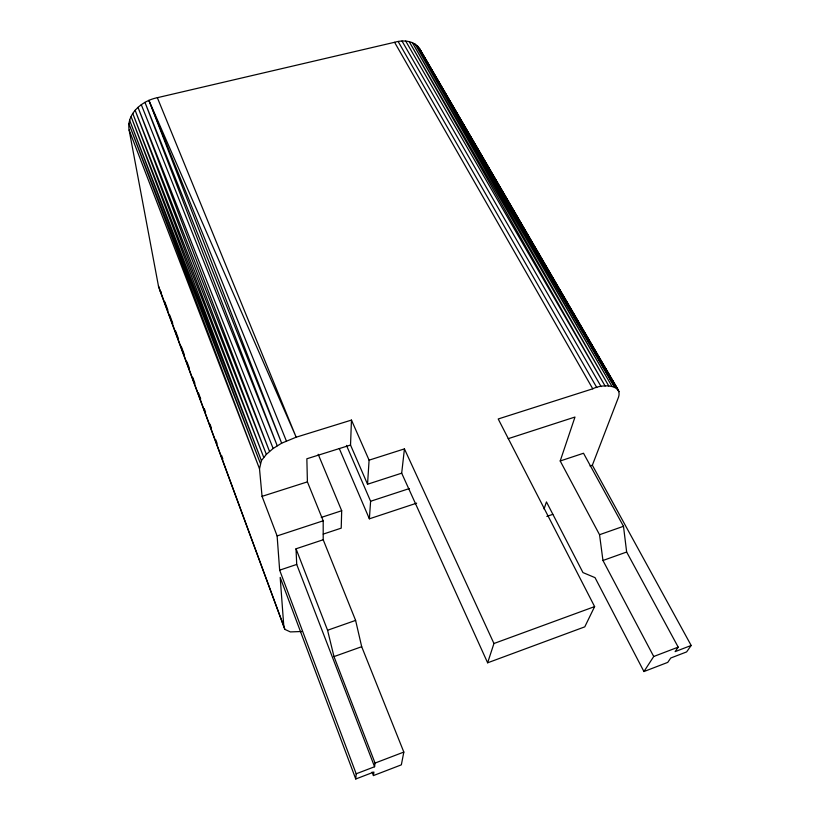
<?xml version="1.0" encoding="UTF-8"?>
<svg xmlns="http://www.w3.org/2000/svg" width="820" height="820" viewBox="0 0 820 820"><rect width="100%" height="100%" fill="white"/><g stroke="black" fill="none" stroke-linecap="round" stroke-linejoin="round"><path stroke-width="1.23" d="M318.191 454.28L341.694 510.737L341.212 528.152L323.244 534.097M350.529 445.045L351.462 420.086L296.174 437.203L281.649 443.189L273.142 448.489L266.346 454.382L261.416 460.635L259.51 468.794L262.051 496.356L277.119 535.931L279.651 570.166L356.187 773.793L355.757 779L373.899 772.03L373.448 775.576L401.349 764.845L403.829 752.073L361.692 646.703L355.613 620.402L323.203 539.755L323.193 520.803L307.408 481.873L306.854 458.78L350.529 445.045L367.544 484.23L401.687 473.171L404.434 448.888L369.092 460.163L367.544 484.23M416.652 503.162L369.369 518.824L370.609 501.256L346.47 445.383M356.187 773.793L374.576 766.751L375.047 763.072L333.986 656.595L327.569 630.252L296.02 548.795L323.203 539.755M544.06 508.984L546.448 501.891L582.958 572.575L595.023 577.639L643.936 671.549L667.746 662.386L670.75 658.019L686.606 651.92L691.178 645.473L592.347 465.227L617.788 399.053C624.809 383.637 601.378 383.996 592.757 388.813L498.211 418.979L594.623 606.605L584.783 626.849L487.633 662.806L493.947 643.505L404.434 448.888M643.936 671.549L653.724 656.502L602.956 560.49L599.543 534.712L560.203 460.983L574.984 417.042L508.195 438.679M560.203 460.983L583.512 453.245L623.487 526.297L626.654 552.024L678.201 647.134L675.126 651.623L691.178 645.473M618.167 389.777L419.327 48.349C413.957 40.477 402.989 39.76 394.574 42.291L157.348 97.693C142.567 100.604 126.372 113.344 129.109 129.98L158.445 285.975L159.808 290.3L284.878 629.391L290.352 631.912L301.934 631.502M653.724 656.502L678.201 647.134M375.047 763.072L403.829 752.073M493.947 643.505L594.623 606.605M333.986 656.595L361.692 646.703M602.956 560.49L626.654 552.024M327.569 630.252L355.613 620.402M599.543 534.712L623.487 526.297M546.837 516.395L552.793 514.355M279.651 570.166L296.717 564.437L296.02 548.795M590.031 466.006L592.347 465.227M321.266 517.43L341.694 510.737M370.609 501.256L409.467 488.525M277.119 535.931L323.193 520.803M262.051 496.356L307.408 481.873M159.808 290.3L161.253 292.217M471.838 139.974L473.13 142.188M475.067 145.499L476.348 147.702M477.64 149.916L478.931 152.12M484.097 160.956L485.389 163.159M489.909 170.888L491.2 173.092M492.492 175.306L494.429 178.616M495.721 180.82L497.658 184.141M501.532 190.763L503.47 194.073M505.407 197.384L509.281 204.006M514.437 212.841L518.312 219.463M520.249 222.773L524.769 230.502M526.061 232.716L527.998 236.027M529.289 238.23L530.581 240.445M532.518 243.755L533.81 245.959M535.101 248.163L537.038 251.484M538.33 253.687L539.621 255.891M540.913 258.105L542.85 261.416M544.142 263.62L546.079 266.93M547.36 269.144L548.652 271.348M549.943 273.562L551.88 276.873M553.172 279.077L560.921 292.33M562.212 294.534L619.018 391.683L419.327 48.349L616.681 388.219L417.472 46.053L614.58 387.04L415.125 44.136L611.925 386.271L412.347 42.64L608.747 385.933L409.18 41.605L605.119 386.046L405.705 41.051M401.995 41L601.101 386.589M398.11 41.451L596.796 387.573M394.574 42.291L592.757 388.813M401.687 473.171L487.633 662.806M351.462 420.086L369.092 460.163M141.296 104.693L277.221 445.742L144.955 102.356L281.649 443.189L148.902 100.388L296.174 437.203L157.348 97.693M339.306 448.581L369.369 518.824M148.902 100.388L286.334 440.893M273.142 448.489L138.006 107.348L269.503 451.389L135.136 110.269L266.346 454.382L132.737 113.406L263.743 457.406L131.149 116.737L261.416 460.635L129.56 120.048L260.34 463.351L128.822 123.43L259.51 468.794L129.109 129.98M296.717 564.437L374.576 766.751M372.106 772.071L373.448 775.576M355.757 779L280.184 577.413L283.812 626.449L284.878 629.391M164.799 301.811L167.895 310.206M169.668 315.003L172.774 323.408M175.429 330.603L178.534 338.998M181.189 346.194L184.295 354.599M186.95 361.794L189.174 367.79M192.72 377.384L194.934 383.381M198.481 392.985L200.695 398.981M204.241 408.575L205.564 412.173M210.002 424.176L211.324 427.773M215.762 439.766L217.085 443.364M221.523 455.356L222.845 458.964M158.445 285.975L283.812 626.449M420.68 50.973L421.213 52.9"/></g></svg>
